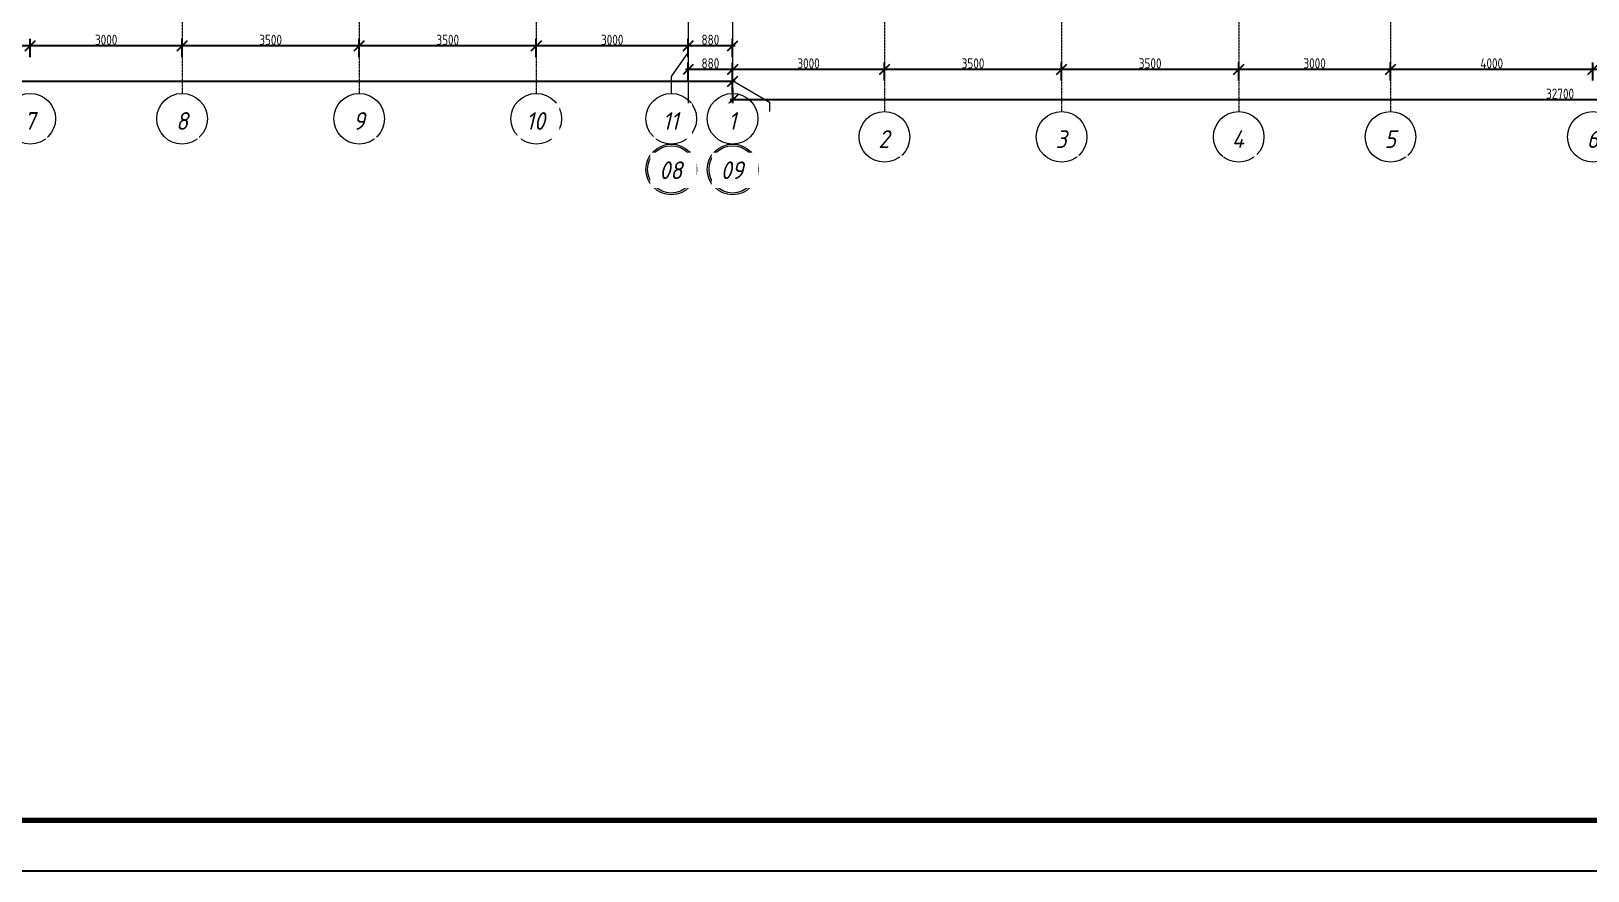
# Model space of a CAD drawing. Header units: millimetres. Extents: x -11854 to 4360091, y -19344 to 4989148.
# Drawn here: x 68840 to 99603, y -19344 to -2755 of the extents above; entities that cross this region are included whole.
import ezdxf

# ---------------------------------------------------------------- set-up
doc = ezdxf.new("R2010")
doc.units = ezdxf.units.MM
doc.linetypes.add('Линия сетки', pattern=[22.225, 12.7, -3.175, 3.175, -3.175])
doc.layers.get('0').update_dxf_attribs({"color": 254})
doc.layers.get('Defpoints').update_dxf_attribs({"color": 254})
for name, color, linetype, lineweight in [('A-ANNO-DIMS', 254, 'Continuous', 9), ('S-GRID', 254, 'Continuous', 9), ('S-GRID-IDEN', 254, 'Continuous', 9)]:
    doc.layers.add(name, color=color, linetype=linetype, lineweight=lineweight)
doc.layers.add('РАМКА', color=7, linetype='Continuous')
doc.styles.add('ISOCPEUR', font='isocpeur.ttf', dxfattribs={"width": 0.8, "height": 200})
doc.styles.add('ISOCPEUR_I', font='isocpeui.ttf', dxfattribs={"width": 0.9, "height": 350})
doc.dimstyles.new('2_0_мм_ISOCPEUR', dxfattribs={"dimscale": 304.8, "dimtxt": 199.196235, "dimasz": 0.656168, "dimexe": 0.459318, "dimexo": 0.625, "dimgap": 0.065617, "dimtad": 1, "dimdec": 0, "dimtxsty": 'ISOCPEUR', "dimblk1": 'OBLIQUE', "dimblk2": 'OBLIQUE', "dimsah": 1, "dimcen": 2.5, "dimdle": 0.164042, "dimazin": 3, "dimtfac": 1, "dimtix": 1, "dimtmove": 0, "dimatfit": 3, "dimfxl": 0.787402, "dimfxlon": 1, "dimtvp": 1, "dimarcsym": 2})
doc.dimstyles.new('2_0_мм_ISOCPEUR_1', dxfattribs={"dimscale": 304.8, "dimtxt": 199.196235, "dimasz": 0.656168, "dimexe": 0.459318, "dimexo": 0.625, "dimgap": 0.065617, "dimtad": 1, "dimdec": 0, "dimtxsty": 'ISOCPEUR', "dimblk1": 'OBLIQUE', "dimblk2": 'OBLIQUE', "dimsah": 1, "dimcen": 2.5, "dimdle": 0.164042, "dimazin": 3, "dimtfac": 1, "dimtix": 1, "dimtmove": 1, "dimatfit": 3, "dimfxl": 0.787402, "dimfxlon": 1, "dimtvp": 1, "dimarcsym": 2})

# ---------------------------------------------------------------- blocks, each defined once
blk = doc.blocks.new('Ось сетки - Заголовок сетки - Окружность 5 мм-84278-1А')
at = {"layer": 'S-GRID-IDEN'}
blk.add_circle((0, 0), 5, dxfattribs=at)
blk = doc.blocks.new('_Oblique')
at = {"color": 0, "linetype": 'ByBlock', "lineweight": -2}
blk.add_line((-0.5, -0.5), (0.5, 0.5), dxfattribs=at)
blk = doc.blocks.new('*D582')
at = {"layer": 'A-ANNO-DIMS', "color": 0, "lineweight": -2, "transparency": 16777216}
for p, q in [((82703, -3891), (82703, -4252)), ((115403, -4332), (115403, -3972)), ((115453, -4112), (82653, -4112))]:
    blk.add_line(p, q, dxfattribs=at)
at = {"layer": 'Defpoints', "color": 0, "transparency": 16777216}
for p in [(82703, -3872), (82703, -4112), (115403, -4352)]:
    blk.add_point(p, dxfattribs=at)
at = {"layer": 'A-ANNO-DIMS', "color": 0, "lineweight": -2, "transparency": 16777216, "xscale": 200, "yscale": 200, "zscale": 200, "rotation": 180}
blk.add_blockref('_Oblique', (82703, -4112), dxfattribs=at)
at = {"layer": 'A-ANNO-DIMS', "color": 0, "lineweight": -2, "transparency": 16777216, "xscale": 200, "yscale": 200, "zscale": 200}
blk.add_blockref('_Oblique', (115403, -4112), dxfattribs=at)
at = {"layer": 'A-ANNO-DIMS', "color": 0, "transparency": 16777216, "insert": (99053, -3992), "char_height": 200, "width": 666.54, "attachment_point": 5, "style": 'ISOCPEUR'}
blk.add_mtext('\\A1;32700', dxfattribs=at)
blk = doc.blocks.new('*D588')
at = {"layer": 'A-ANNO-DIMS', "color": 0, "lineweight": -2, "transparency": 16777216}
for p, q in [((99703, -3732), (99703, -3372)), ((102403, -3732), (102403, -3372)), ((102453, -3512), (99653, -3512))]:
    blk.add_line(p, q, dxfattribs=at)
at = {"layer": 'Defpoints', "color": 0, "transparency": 16777216}
for p in [(99703, -3512), (99703, -3752), (102403, -3752)]:
    blk.add_point(p, dxfattribs=at)
at = {"layer": 'A-ANNO-DIMS', "color": 0, "lineweight": -2, "transparency": 16777216, "xscale": 200, "yscale": 200, "zscale": 200, "rotation": 180}
blk.add_blockref('_Oblique', (99703, -3512), dxfattribs=at)
at = {"layer": 'A-ANNO-DIMS', "color": 0, "lineweight": -2, "transparency": 16777216, "xscale": 200, "yscale": 200, "zscale": 200}
blk.add_blockref('_Oblique', (102403, -3512), dxfattribs=at)
at = {"layer": 'A-ANNO-DIMS', "color": 0, "transparency": 16777216, "insert": (101053, -3392), "char_height": 200, "width": 533.23, "attachment_point": 5, "style": 'ISOCPEUR'}
blk.add_mtext('\\A1;2700', dxfattribs=at)
blk = doc.blocks.new('*D589')
at = {"layer": 'A-ANNO-DIMS', "color": 0, "lineweight": -2, "transparency": 16777216}
for p, q in [((95703, -3732), (95703, -3372)), ((99703, -3732), (99703, -3372)), ((99753, -3512), (95653, -3512))]:
    blk.add_line(p, q, dxfattribs=at)
at = {"layer": 'Defpoints', "color": 0, "transparency": 16777216}
for p in [(95703, -3512), (95703, -3752), (99703, -3752)]:
    blk.add_point(p, dxfattribs=at)
at = {"layer": 'A-ANNO-DIMS', "color": 0, "lineweight": -2, "transparency": 16777216, "xscale": 200, "yscale": 200, "zscale": 200, "rotation": 180}
blk.add_blockref('_Oblique', (95703, -3512), dxfattribs=at)
at = {"layer": 'A-ANNO-DIMS', "color": 0, "lineweight": -2, "transparency": 16777216, "xscale": 200, "yscale": 200, "zscale": 200}
blk.add_blockref('_Oblique', (99703, -3512), dxfattribs=at)
at = {"layer": 'A-ANNO-DIMS', "color": 0, "transparency": 16777216, "insert": (97703, -3392), "char_height": 200, "width": 551.62, "attachment_point": 5, "style": 'ISOCPEUR'}
blk.add_mtext('\\A1;4000', dxfattribs=at)
blk = doc.blocks.new('*D590')
at = {"layer": 'A-ANNO-DIMS', "color": 0, "lineweight": -2, "transparency": 16777216}
for p, q in [((92703, -3732), (92703, -3372)), ((95703, -3732), (95703, -3372)), ((95753, -3512), (92653, -3512))]:
    blk.add_line(p, q, dxfattribs=at)
at = {"layer": 'Defpoints', "color": 0, "transparency": 16777216}
for p in [(92703, -3512), (92703, -3752), (95703, -3752)]:
    blk.add_point(p, dxfattribs=at)
at = {"layer": 'A-ANNO-DIMS', "color": 0, "lineweight": -2, "transparency": 16777216, "xscale": 200, "yscale": 200, "zscale": 200, "rotation": 180}
blk.add_blockref('_Oblique', (92703, -3512), dxfattribs=at)
at = {"layer": 'A-ANNO-DIMS', "color": 0, "lineweight": -2, "transparency": 16777216, "xscale": 200, "yscale": 200, "zscale": 200}
blk.add_blockref('_Oblique', (95703, -3512), dxfattribs=at)
at = {"layer": 'A-ANNO-DIMS', "color": 0, "transparency": 16777216, "insert": (94203, -3392), "char_height": 200, "width": 533.23, "attachment_point": 5, "style": 'ISOCPEUR'}
blk.add_mtext('\\A1;3000', dxfattribs=at)
blk = doc.blocks.new('*D591')
at = {"layer": 'A-ANNO-DIMS', "color": 0, "lineweight": -2, "transparency": 16777216}
for p, q in [((89203, -3732), (89203, -3372)), ((92703, -3732), (92703, -3372)), ((92753, -3512), (89153, -3512))]:
    blk.add_line(p, q, dxfattribs=at)
at = {"layer": 'Defpoints', "color": 0, "transparency": 16777216}
for p in [(89203, -3512), (89203, -3752), (92703, -3752)]:
    blk.add_point(p, dxfattribs=at)
at = {"layer": 'A-ANNO-DIMS', "color": 0, "lineweight": -2, "transparency": 16777216, "xscale": 200, "yscale": 200, "zscale": 200, "rotation": 180}
blk.add_blockref('_Oblique', (89203, -3512), dxfattribs=at)
at = {"layer": 'A-ANNO-DIMS', "color": 0, "lineweight": -2, "transparency": 16777216, "xscale": 200, "yscale": 200, "zscale": 200}
blk.add_blockref('_Oblique', (92703, -3512), dxfattribs=at)
at = {"layer": 'A-ANNO-DIMS', "color": 0, "transparency": 16777216, "insert": (90953, -3392), "char_height": 200, "width": 533.23, "attachment_point": 5, "style": 'ISOCPEUR'}
blk.add_mtext('\\A1;3500', dxfattribs=at)
blk = doc.blocks.new('*D592')
at = {"layer": 'A-ANNO-DIMS', "color": 0, "lineweight": -2, "transparency": 16777216}
for p, q in [((85703, -3732), (85703, -3372)), ((89203, -3732), (89203, -3372)), ((89253, -3512), (85653, -3512))]:
    blk.add_line(p, q, dxfattribs=at)
at = {"layer": 'Defpoints', "color": 0, "transparency": 16777216}
for p in [(85703, -3512), (85703, -3752), (89203, -3752)]:
    blk.add_point(p, dxfattribs=at)
at = {"layer": 'A-ANNO-DIMS', "color": 0, "lineweight": -2, "transparency": 16777216, "xscale": 200, "yscale": 200, "zscale": 200, "rotation": 180}
blk.add_blockref('_Oblique', (85703, -3512), dxfattribs=at)
at = {"layer": 'A-ANNO-DIMS', "color": 0, "lineweight": -2, "transparency": 16777216, "xscale": 200, "yscale": 200, "zscale": 200}
blk.add_blockref('_Oblique', (89203, -3512), dxfattribs=at)
at = {"layer": 'A-ANNO-DIMS', "color": 0, "transparency": 16777216, "insert": (87453, -3392), "char_height": 200, "width": 533.23, "attachment_point": 5, "style": 'ISOCPEUR'}
blk.add_mtext('\\A1;3500', dxfattribs=at)
blk = doc.blocks.new('*D593')
at = {"layer": 'A-ANNO-DIMS', "color": 0, "lineweight": -2, "transparency": 16777216}
for p, q in [((82703, -3732), (82703, -3372)), ((85703, -3732), (85703, -3372)), ((85753, -3512), (82653, -3512))]:
    blk.add_line(p, q, dxfattribs=at)
at = {"layer": 'Defpoints', "color": 0, "transparency": 16777216}
for p in [(82703, -3512), (82703, -3752), (85703, -3752)]:
    blk.add_point(p, dxfattribs=at)
at = {"layer": 'A-ANNO-DIMS', "color": 0, "lineweight": -2, "transparency": 16777216, "xscale": 200, "yscale": 200, "zscale": 200, "rotation": 180}
blk.add_blockref('_Oblique', (82703, -3512), dxfattribs=at)
at = {"layer": 'A-ANNO-DIMS', "color": 0, "lineweight": -2, "transparency": 16777216, "xscale": 200, "yscale": 200, "zscale": 200}
blk.add_blockref('_Oblique', (85703, -3512), dxfattribs=at)
at = {"layer": 'A-ANNO-DIMS', "color": 0, "transparency": 16777216, "insert": (84203, -3392), "char_height": 200, "width": 533.23, "attachment_point": 5, "style": 'ISOCPEUR'}
blk.add_mtext('\\A1;3000', dxfattribs=at)
blk = doc.blocks.new('*D594')
at = {"layer": 'A-ANNO-DIMS', "color": 0, "lineweight": -2, "transparency": 16777216}
for p, q in [((81823, -3732), (81823, -3372)), ((82703, -3732), (82703, -3372)), ((82753, -3512), (81773, -3512))]:
    blk.add_line(p, q, dxfattribs=at)
at = {"layer": 'Defpoints', "color": 0, "transparency": 16777216}
for p in [(81823, -3512), (81823, -3752), (82703, -3752)]:
    blk.add_point(p, dxfattribs=at)
at = {"layer": 'A-ANNO-DIMS', "color": 0, "lineweight": -2, "transparency": 16777216, "xscale": 200, "yscale": 200, "zscale": 200, "rotation": 180}
blk.add_blockref('_Oblique', (81823, -3512), dxfattribs=at)
at = {"layer": 'A-ANNO-DIMS', "color": 0, "lineweight": -2, "transparency": 16777216, "xscale": 200, "yscale": 200, "zscale": 200}
blk.add_blockref('_Oblique', (82703, -3512), dxfattribs=at)
at = {"layer": 'A-ANNO-DIMS', "color": 0, "transparency": 16777216, "insert": (82263, -3392), "char_height": 200, "width": 399.92, "attachment_point": 5, "style": 'ISOCPEUR'}
blk.add_mtext('\\A1;880', dxfattribs=at)
blk = doc.blocks.new('Ось сетки - Заголовок сетки - Окружность 5 мм-84278-1Б')
at = {"layer": 'S-GRID-IDEN'}
blk.add_circle((0, 0), 5, dxfattribs=at)
blk = doc.blocks.new('*D806')
at = {"layer": 'A-ANNO-DIMS', "color": 0, "lineweight": -2, "transparency": 16777216}
for p, q in [((48243, -3968), (48243, -3607)), ((82703, -3968), (82703, -3607)), ((82753, -3747), (48193, -3747))]:
    blk.add_line(p, q, dxfattribs=at)
at = {"layer": 'Defpoints', "color": 0, "transparency": 16777216}
for p in [(48243, -3747), (48243, -3987), (82703, -3987)]:
    blk.add_point(p, dxfattribs=at)
at = {"layer": 'A-ANNO-DIMS', "color": 0, "lineweight": -2, "transparency": 16777216, "xscale": 200, "yscale": 200, "zscale": 200, "rotation": 180}
blk.add_blockref('_Oblique', (48243, -3747), dxfattribs=at)
at = {"layer": 'A-ANNO-DIMS', "color": 0, "lineweight": -2, "transparency": 16777216, "xscale": 200, "yscale": 200, "zscale": 200}
blk.add_blockref('_Oblique', (82703, -3747), dxfattribs=at)
at = {"layer": 'A-ANNO-DIMS', "color": 0, "transparency": 16777216, "insert": (65473, -3627), "char_height": 200, "width": 703.32, "attachment_point": 5, "style": 'ISOCPEUR'}
blk.add_mtext('\\A1;34460', dxfattribs=at)
blk = doc.blocks.new('*D807')
at = {"layer": 'A-ANNO-DIMS', "color": 0, "lineweight": -2, "transparency": 16777216}
for p, q in [((82753, -3047), (81773, -3047)), ((81823, -3268), (81823, -2907)), ((82703, -3268), (82703, -2907))]:
    blk.add_line(p, q, dxfattribs=at)
at = {"layer": 'Defpoints', "color": 0, "transparency": 16777216}
for p in [(81823, -3047), (81823, -3287), (82703, -3287)]:
    blk.add_point(p, dxfattribs=at)
at = {"layer": 'A-ANNO-DIMS', "color": 0, "lineweight": -2, "transparency": 16777216, "xscale": 200, "yscale": 200, "zscale": 200, "rotation": 180}
blk.add_blockref('_Oblique', (81823, -3047), dxfattribs=at)
at = {"layer": 'A-ANNO-DIMS', "color": 0, "lineweight": -2, "transparency": 16777216, "xscale": 200, "yscale": 200, "zscale": 200}
blk.add_blockref('_Oblique', (82703, -3047), dxfattribs=at)
at = {"layer": 'A-ANNO-DIMS', "color": 0, "transparency": 16777216, "insert": (82263, -2927), "char_height": 200, "width": 399.92, "attachment_point": 5, "style": 'ISOCPEUR'}
blk.add_mtext('\\A1;880', dxfattribs=at)
blk = doc.blocks.new('*D808')
at = {"layer": 'A-ANNO-DIMS', "color": 0, "lineweight": -2, "transparency": 16777216}
for p, q in [((81873, -3047), (78773, -3047)), ((78823, -3268), (78823, -2907)), ((81823, -3268), (81823, -2907))]:
    blk.add_line(p, q, dxfattribs=at)
at = {"layer": 'Defpoints', "color": 0, "transparency": 16777216}
for p in [(78823, -3047), (78823, -3287), (81823, -3287)]:
    blk.add_point(p, dxfattribs=at)
at = {"layer": 'A-ANNO-DIMS', "color": 0, "lineweight": -2, "transparency": 16777216, "xscale": 200, "yscale": 200, "zscale": 200, "rotation": 180}
blk.add_blockref('_Oblique', (78823, -3047), dxfattribs=at)
at = {"layer": 'A-ANNO-DIMS', "color": 0, "lineweight": -2, "transparency": 16777216, "xscale": 200, "yscale": 200, "zscale": 200}
blk.add_blockref('_Oblique', (81823, -3047), dxfattribs=at)
at = {"layer": 'A-ANNO-DIMS', "color": 0, "transparency": 16777216, "insert": (80323, -2927), "char_height": 200, "width": 533.23, "attachment_point": 5, "style": 'ISOCPEUR'}
blk.add_mtext('\\A1;3000', dxfattribs=at)
blk = doc.blocks.new('*D809')
at = {"layer": 'A-ANNO-DIMS', "color": 0, "lineweight": -2, "transparency": 16777216}
for p, q in [((78873, -3047), (75273, -3047)), ((75323, -3268), (75323, -2907)), ((78823, -3268), (78823, -2907))]:
    blk.add_line(p, q, dxfattribs=at)
at = {"layer": 'Defpoints', "color": 0, "transparency": 16777216}
for p in [(75323, -3047), (75323, -3287), (78823, -3287)]:
    blk.add_point(p, dxfattribs=at)
at = {"layer": 'A-ANNO-DIMS', "color": 0, "lineweight": -2, "transparency": 16777216, "xscale": 200, "yscale": 200, "zscale": 200, "rotation": 180}
blk.add_blockref('_Oblique', (75323, -3047), dxfattribs=at)
at = {"layer": 'A-ANNO-DIMS', "color": 0, "lineweight": -2, "transparency": 16777216, "xscale": 200, "yscale": 200, "zscale": 200}
blk.add_blockref('_Oblique', (78823, -3047), dxfattribs=at)
at = {"layer": 'A-ANNO-DIMS', "color": 0, "transparency": 16777216, "insert": (77073, -2927), "char_height": 200, "width": 533.23, "attachment_point": 5, "style": 'ISOCPEUR'}
blk.add_mtext('\\A1;3500', dxfattribs=at)
blk = doc.blocks.new('*D810')
at = {"layer": 'A-ANNO-DIMS', "color": 0, "lineweight": -2, "transparency": 16777216}
for p, q in [((75373, -3047), (71773, -3047)), ((71823, -3268), (71823, -2907)), ((75323, -3268), (75323, -2907))]:
    blk.add_line(p, q, dxfattribs=at)
at = {"layer": 'Defpoints', "color": 0, "transparency": 16777216}
for p in [(71823, -3047), (71823, -3287), (75323, -3287)]:
    blk.add_point(p, dxfattribs=at)
at = {"layer": 'A-ANNO-DIMS', "color": 0, "lineweight": -2, "transparency": 16777216, "xscale": 200, "yscale": 200, "zscale": 200, "rotation": 180}
blk.add_blockref('_Oblique', (71823, -3047), dxfattribs=at)
at = {"layer": 'A-ANNO-DIMS', "color": 0, "lineweight": -2, "transparency": 16777216, "xscale": 200, "yscale": 200, "zscale": 200}
blk.add_blockref('_Oblique', (75323, -3047), dxfattribs=at)
at = {"layer": 'A-ANNO-DIMS', "color": 0, "transparency": 16777216, "insert": (73573, -2927), "char_height": 200, "width": 533.23, "attachment_point": 5, "style": 'ISOCPEUR'}
blk.add_mtext('\\A1;3500', dxfattribs=at)
blk = doc.blocks.new('*D811')
at = {"layer": 'A-ANNO-DIMS', "color": 0, "lineweight": -2, "transparency": 16777216}
for p, q in [((71873, -3047), (68773, -3047)), ((68823, -3268), (68823, -2907)), ((71823, -3268), (71823, -2907))]:
    blk.add_line(p, q, dxfattribs=at)
at = {"layer": 'Defpoints', "color": 0, "transparency": 16777216}
for p in [(68823, -3047), (68823, -3287), (71823, -3287)]:
    blk.add_point(p, dxfattribs=at)
at = {"layer": 'A-ANNO-DIMS', "color": 0, "lineweight": -2, "transparency": 16777216, "xscale": 200, "yscale": 200, "zscale": 200, "rotation": 180}
blk.add_blockref('_Oblique', (68823, -3047), dxfattribs=at)
at = {"layer": 'A-ANNO-DIMS', "color": 0, "lineweight": -2, "transparency": 16777216, "xscale": 200, "yscale": 200, "zscale": 200}
blk.add_blockref('_Oblique', (71823, -3047), dxfattribs=at)
at = {"layer": 'A-ANNO-DIMS', "color": 0, "transparency": 16777216, "insert": (70323, -2927), "char_height": 200, "width": 533.23, "attachment_point": 5, "style": 'ISOCPEUR'}
blk.add_mtext('\\A1;3000', dxfattribs=at)
blk = doc.blocks.new('*D812')
at = {"layer": 'A-ANNO-DIMS', "color": 0, "lineweight": -2, "transparency": 16777216}
for p, q in [((68873, -3047), (66073, -3047)), ((66123, -3268), (66123, -2907)), ((68823, -3268), (68823, -2907))]:
    blk.add_line(p, q, dxfattribs=at)
at = {"layer": 'Defpoints', "color": 0, "transparency": 16777216}
for p in [(66123, -3047), (66123, -3287), (68823, -3287)]:
    blk.add_point(p, dxfattribs=at)
at = {"layer": 'A-ANNO-DIMS', "color": 0, "lineweight": -2, "transparency": 16777216, "xscale": 200, "yscale": 200, "zscale": 200, "rotation": 180}
blk.add_blockref('_Oblique', (66123, -3047), dxfattribs=at)
at = {"layer": 'A-ANNO-DIMS', "color": 0, "lineweight": -2, "transparency": 16777216, "xscale": 200, "yscale": 200, "zscale": 200}
blk.add_blockref('_Oblique', (68823, -3047), dxfattribs=at)
at = {"layer": 'A-ANNO-DIMS', "color": 0, "transparency": 16777216, "insert": (67473, -2927), "char_height": 200, "width": 533.23, "attachment_point": 5, "style": 'ISOCPEUR'}
blk.add_mtext('\\A1;2700', dxfattribs=at)
blk = doc.blocks.new('Ось сетки - Заголовок сетки - Окружность 5 ДВОЙНОЙ мм-2920442-1Б')
at = {"layer": 'S-GRID-IDEN'}
for radius in [5, 4.67]:
    blk.add_circle((0, 0), radius, dxfattribs=at)

msp = doc.modelspace()

# ---------------------------------------------------------------- linework, layer by layer
at = {"layer": 'S-GRID', "color": 8, "linetype": 'Линия сетки'}
for p, q in [((71822.6, 26233.7), (71822.6, -3986)), ((75322.6, 26233.7), (75322.6, -3986)), ((78822.6, 26233.7), (78822.6, -3986)), ((81822.6, 26233.7), (81822.6, -4343.8)), ((81822.6, 26233.7), (81822.6, -3168.7)), ((81822.6, 26233.7), (81822.6, -3168.7)), ((82702.6, 26233.7), (82702.6, -3730.1)), ((82702.6, 26233.7), (82702.6, -3986)), ((82702.6, 26233.7), (82702.6, -3986)), ((85702.6, 26233.7), (85702.6, -4343.8)), ((89202.6, 26233.7), (89202.6, -4343.8)), ((92702.6, 26233.7), (92702.6, -4343.8)), ((95702.6, 26233.7), (95702.6, -4343.8)), ((81822.6, 21247.1), (81822.6, -4343.8)), ((82702.6, 21247.1), (82702.6, -3730.1))]:
    msp.add_line(p, q, dxfattribs=at)
at = {"layer": 'S-GRID', "color": 8}
for p, q in [((81822.6, -3168.7), (81489.3, -3652.8)), ((81822.6, -3168.7), (81489.3, -3652.8)), ((81489.3, -3652.8), (81489.3, -3986)), ((81489.3, -3652.8), (81489.3, -3986)), ((82702.6, -3730.1), (83429.7, -4156.8)), ((82702.6, -3730.1), (83429.7, -4156.8)), ((83429.7, -4156.8), (83429.7, -4343.8)), ((83429.7, -4156.8), (83429.7, -4343.8))]:
    msp.add_line(p, q, dxfattribs=at)

# ---------------------------------------------------------------- block references
at = {"layer": 'S-GRID-IDEN', "color": 8, "xscale": 99.99999999999991, "yscale": 99.99999999999991, "zscale": 99.99999999999991, "rotation": 180}
for name, p in [('Ось сетки - Заголовок сетки - Окружность 5 мм-84278-1Б', (68822.6, -4486)), ('Ось сетки - Заголовок сетки - Окружность 5 мм-84278-1Б', (71822.6, -4486)), ('Ось сетки - Заголовок сетки - Окружность 5 мм-84278-1Б', (75322.6, -4486)), ('Ось сетки - Заголовок сетки - Окружность 5 мм-84278-1Б', (78822.6, -4486)), ('Ось сетки - Заголовок сетки - Окружность 5 мм-84278-1Б', (81489.3, -4486)), ('Ось сетки - Заголовок сетки - Окружность 5 мм-84278-1Б', (82702.6, -4486)), ('Ось сетки - Заголовок сетки - Окружность 5 мм-84278-1А', (85702.6, -4843.8)), ('Ось сетки - Заголовок сетки - Окружность 5 мм-84278-1А', (89202.6, -4843.8)), ('Ось сетки - Заголовок сетки - Окружность 5 мм-84278-1А', (92702.6, -4843.8)), ('Ось сетки - Заголовок сетки - Окружность 5 мм-84278-1А', (95702.6, -4843.8)), ('Ось сетки - Заголовок сетки - Окружность 5 мм-84278-1А', (99702.6, -4843.8))]:
    msp.add_blockref(name, p, dxfattribs=at)

# ---------------------------------------------------------------- dimensions: what is measured, and where the dimension line sits
at = {"layer": 'A-ANNO-DIMS', "color": 8}
for base, p1, p2, dimstyle, override, picture, middle in [((66122.6, -3046.9), (68822.6, -3286.9), (66122.6, -3286.9), '2_0_мм_ISOCPEUR_1', {"dimfxl": 2700}, '*D812', (67472.6, -2926.9)), ((68822.6, -3046.9), (71822.6, -3286.9), (68822.6, -3286.9), '2_0_мм_ISOCPEUR_1', {"dimfxl": 3000}, '*D811', (70322.6, -2926.9)), ((71822.6, -3046.9), (75322.6, -3286.9), (71822.6, -3286.9), '2_0_мм_ISOCPEUR_1', {"dimfxl": 3500}, '*D810', (73572.6, -2926.9)), ((75322.6, -3046.9), (78822.6, -3286.9), (75322.6, -3286.9), '2_0_мм_ISOCPEUR_1', {"dimfxl": 3500}, '*D809', (77072.6, -2926.9)), ((78822.6, -3046.9), (81822.6, -3286.9), (78822.6, -3286.9), '2_0_мм_ISOCPEUR_1', {"dimfxl": 3000.02577}, '*D808', (80322.6, -2926.9)), ((81822.6, -3046.9), (82702.6, -3286.9), (81822.6, -3286.9), '2_0_мм_ISOCPEUR_1', {"dimfxl": 879.97423}, '*D807', (82262.6, -2926.9)), ((81822.6, -3511.5), (82702.6, -3751.5), (81822.6, -3751.5), '2_0_мм_ISOCPEUR', {"dimfxl": 879.97423}, '*D594', (82262.6, -3391.5)), ((82702.6, -3511.5), (85702.6, -3751.5), (82702.6, -3751.5), '2_0_мм_ISOCPEUR', {"dimfxl": 3000}, '*D593', (84202.6, -3391.5)), ((85702.6, -3511.5), (89202.6, -3751.5), (85702.6, -3751.5), '2_0_мм_ISOCPEUR', {"dimfxl": 3500}, '*D592', (87452.6, -3391.5)), ((89202.6, -3511.5), (92702.6, -3751.5), (89202.6, -3751.5), '2_0_мм_ISOCPEUR', {"dimfxl": 3500}, '*D591', (90952.6, -3391.5)), ((92702.6, -3511.5), (95702.6, -3751.5), (92702.6, -3751.5), '2_0_мм_ISOCPEUR', {"dimfxl": 2999.997273}, '*D590', (94202.6, -3391.5)), ((95702.6, -3511.5), (99702.6, -3751.5), (95702.6, -3751.5), '2_0_мм_ISOCPEUR', {"dimfxl": 4000}, '*D589', (97702.6, -3391.5)), ((99702.6, -3511.5), (102402.6, -3751.5), (99702.6, -3751.5), '2_0_мм_ISOCPEUR', {"dimfxl": 2700}, '*D588', (101052.6, -3391.5)), ((48242.6, -3746.9), (82702.6, -3986.9), (48242.6, -3986.9), '2_0_мм_ISOCPEUR_1', {"dimfxl": 34459.999308}, '*D806', (65472.6, -3626.9)), ((82702.6, -4111.5), (115402.6, -4351.5), (82702.6, -3871.5), '2_0_мм_ISOCPEUR', {"dimfxl": 32703.522746}, '*D582', (99052.6, -3991.5))]:
    dim = msp.add_linear_dim(base=base, p1=p1, p2=p2, dimstyle=dimstyle, override=override, dxfattribs=at)
    dim.commit()
    dim.dimension.update_dxf_attribs({"geometry": picture, "text_midpoint": middle})

# ---------------------------------------------------------------- next in the draw order: texts
at = {"layer": 'S-GRID-IDEN', "color": 8, "char_height": 350, "attachment_point": 1, "style": 'ISOCPEUR_I', "bg_fill": 2}
for s, insert, width in [('\\fISOCPEUR|b0|i1|c204|p34|;\\W.9;7', (68703.4, -4355.2), 281.392), ('\\fISOCPEUR|b0|i1|c204|p34|;\\W.9;8', (71703.4, -4355.2), 281.392), ('\\fISOCPEUR|b0|i1|c204|p34|;\\W.9;9', (75203.4, -4355.2), 281.392), ('10', (78620.2, -4355.2), 483.418), ('11', (81319.8, -4355.2), 404.05), ('\\fISOCPEUR|b0|i1|c204|p34|;\\W.9;1', (82616.3, -4355.2), 202.025), ('\\fISOCPEUR|b0|i1|c204|p34|;\\W.9;2', (85583.4, -4712.9), 281.392), ('\\fISOCPEUR|b0|i1|c204|p34|;\\W.9;3', (89083.4, -4712.9), 281.392), ('\\fISOCPEUR|b0|i1|c204|p34|;\\W.9;4', (92568.6, -4712.9), 317.468), ('\\fISOCPEUR|b0|i1|c204|p34|;\\W.9;5', (95583.4, -4712.9), 281.392), ('\\fISOCPEUR|b0|i1|c204|p34|;\\W.9;6', (99583.4, -4712.9), 281.392)]:
    msp.add_mtext(s, dxfattribs=dict(at, insert=insert, width=width))

# ---------------------------------------------------------------- next in the draw order: block references
at = {"layer": 'S-GRID-IDEN', "color": 8, "xscale": 99.99999999999991, "yscale": 99.99999999999991, "zscale": 99.99999999999991, "rotation": 180}
for p in [(81489.3, -5486), (82702.6, -5486)]:
    msp.add_blockref('Ось сетки - Заголовок сетки - Окружность 5 ДВОЙНОЙ мм-2920442-1Б', p, dxfattribs=at)

# ---------------------------------------------------------------- next in the draw order: texts
at = {"layer": 'S-GRID-IDEN', "color": 8, "char_height": 350, "width": 562.785, "attachment_point": 1, "style": 'ISOCPEUR_I', "bg_fill": 2}
for s, insert in [('08', (81254.1, -5328.7)), ('09', (82467.3, -5328.7))]:
    msp.add_mtext(s, dxfattribs=dict(at, insert=insert))

# ---------------------------------------------------------------- next in the draw order: linework, layer by layer
at = {"layer": 'РАМКА', "lineweight": 25}
msp.add_lwpolyline([(-11854, -19344), (156346, -19344), (156346, 99456), (-11854, 99456)], close=True, dxfattribs=at)
at = {"layer": 'РАМКА', "lineweight": 70}
msp.add_lwpolyline([(-7854, -18344), (155346, -18344), (155346, 98456), (-7854, 98456)], close=True, dxfattribs=at)

doc.saveas('drawing.dxf')
